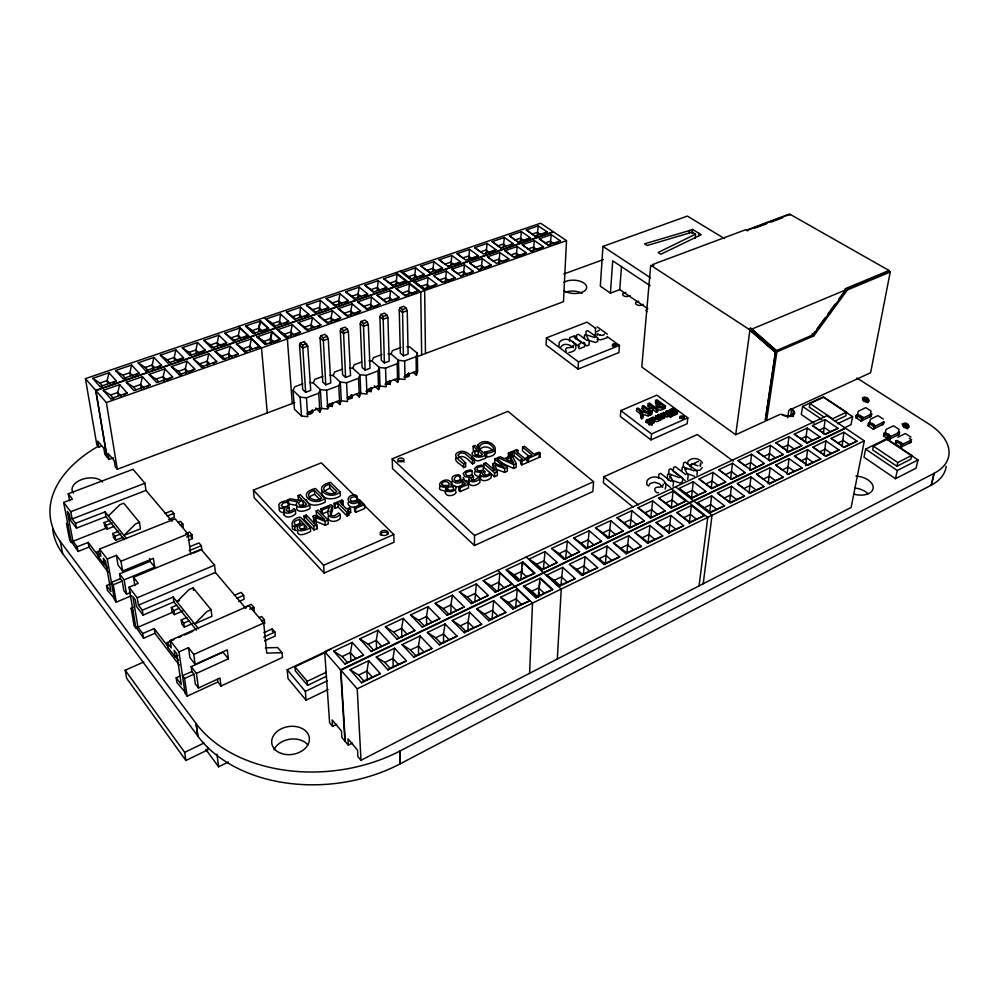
<?xml version="1.0" encoding="UTF-8"?>
<svg xmlns="http://www.w3.org/2000/svg" width="999" height="999" viewBox="0 0 999 999"><rect width="100%" height="100%" fill="white"/><g stroke="black" fill="none" stroke-linecap="round" stroke-linejoin="round"><path stroke-width="1.5" d="M460.427 476.098L458.941 474.75C445.629 475.024 453.996 487.624 462.45 481.368L465.272 483.903L458.853 486.675L458.841 490.497L460.089 491.633L468.469 487.999L468.506 484.178L463.037 479.27C460.589 481.106 456.093 482.879 454.12 479.458C456.68 470.966 466.758 480.544 455.532 480.844M460.089 491.633L460.102 487.799L458.853 486.675M460.264 479.97L460.289 476.148M462.45 481.368L462.437 485.189C459.215 488.049 450.512 487.025 451.923 481.568M463.349 274.713L464.46 264.822L473.351 271.403L469.73 273.289M472.49 463.848L472.527 460.064L464.697 453.359L460.664 452.872L457.754 455.119L465.671 462.962L465.659 466.758L463.661 467.607L463.673 463.811C460.864 461.775 450.786 454.92 458.529 452.172C464.897 448.913 470.442 455.332 474.513 459.228L474.475 463.012L472.49 463.848C468.981 460.764 463.573 453.421 458.241 457.867M468.469 260.652L469.58 249.388L478.359 255.769L473.588 258.266M471.603 481.118L473.401 480.194L473.439 476.386L470.991 478.046L471.453 479.595L474.513 480.144L478.446 477.31L479.957 478.658L479.907 482.467C477.285 485.252 471.565 487.325 468.893 483.603L468.831 478.883L469.967 477.285L464.835 476.71L463.111 473.476L465.859 471.016L470.629 469.83L472.127 471.153L471.953 475.024L467.17 475.861M468.019 631.293L468.081 622.09L469.567 612.187L452.247 620.516L464.298 632.692L481.693 624.213L469.567 612.187M473.164 450.087L473.201 446.316L475.162 445.504L485.589 454.533L485.539 458.316L478.359 460.901L473.951 460.177M474.438 545.529L474.537 535.514L392.232 458.803L507.954 411.363L593.556 481.693L592.882 491.508L474.438 545.529L392.52 468.593L392.232 458.803M474.825 601.186L476.348 583.916L459.44 591.883L471.291 603.546L488.261 595.441L476.348 583.916M477.659 447.852L477.697 445.342C485.601 434.016 507.005 451.735 486.738 453.159C481.243 450.549 499.612 452.185 491.296 445.392C487.3 441.021 477.247 443.319 479.445 450.474L479.345 446.765L477.697 445.342M480.294 456.293L478.209 454.483L478.246 450.699C469.955 452.235 478.234 459.028 482.43 454.333L478.246 450.699M481.168 269.992L482.292 258.629L491.233 265.122L485.189 268.256L481.231 265.359L475.624 267.32L469.68 263.012L482.292 258.629M793.081 416.571L793.581 411.451L791.67 409.328L790.509 416.546M480.294 474.9C482.979 478.571 488.648 476.548 491.271 473.776L491.196 477.584C488.586 480.357 482.917 482.38 480.244 478.708L480.194 474.001L481.306 472.415L476.198 471.84L474.45 468.631L477.16 466.196L481.905 465.022L483.404 466.346L483.204 470.192L478.459 471.029M485.976 254.595L487.087 243.406L495.916 249.7L491.146 252.185M507.38 467.395L496.678 458.166L494.842 458.953L504.045 466.908L493.931 463.124L492.732 463.636L495.117 470.754L485.939 462.737L483.953 463.586L483.903 467.382L494.542 476.71L497.302 475.512L497.377 471.715L495.005 464.985L504.695 468.556L507.38 467.395L507.28 471.191L504.595 472.352L496.303 469.28M483.404 466.346C481.381 466.67 476.598 466.471 476.898 469.58L479.445 471.416L483.566 470.479L484.752 471.528L484.702 475.324L482.917 476.248M485.014 454.22L485.052 451.698M485.202 451.635L484.99 455.482L486.675 456.93C490.172 456.843 496.803 455.182 495.079 450.462M486.675 456.93L486.738 453.159M492.732 463.636L493.618 470.267M494.542 476.71L494.617 472.902L483.953 463.586M494.842 458.953L494.755 462.737L497.052 464.722M498.751 263.811L499.875 252.522L508.878 258.928L504.045 261.426M492.02 619.592L493.631 600.624L476.623 608.791L488.773 620.754L505.856 612.424L493.631 600.624M497.989 461.351L498.064 457.567L500.137 456.693L504.458 458.678L510.064 456.268L508.416 453.159L510.377 452.322L516.183 463.598L516.058 467.382L513.648 468.431L500.599 462.525M503.284 247.09L504.358 237.487L513.249 243.706L510.864 244.942M498.251 591.508L499.837 572.852L483.229 580.681L495.179 592.132L511.85 584.165L499.837 572.852M504.595 472.352L504.695 468.556M300.287 343.044L302.635 345.167L305.644 392.32L310.739 390.422L307.767 346.154L304.358 341.596L300.287 343.044L299.55 345.279L302.697 389.548L305.644 392.32M508.316 456.93L508.416 453.159M516.096 257.705L517.232 246.491L526.273 252.822L521.441 255.319M510.639 461.326L510.751 457.542L506.218 459.478L513.561 462.837L510.751 457.542M511.088 455.744L511.188 451.973L516.845 449.562L517.944 450.487L517.857 452.997M511.188 451.973L512.287 452.897L512.175 456.68L514.035 455.881L520.442 461.326M513.648 468.431L513.761 464.635L516.183 463.598M514.035 455.881L514.148 452.11L512.287 452.897M520.304 242.707L521.416 231.656L530.344 237.787L525.586 240.272M320.829 335.751L323.201 337.849L325.761 384.815L330.781 382.942L328.246 338.836L327.21 336.413L324.837 334.328L320.829 335.751L320.08 337.987L322.777 382.068L325.761 384.815M515.596 608.091L517.257 589.26L500.561 597.29L512.812 609.04L529.57 600.861L517.257 589.26M514.148 452.11L522.714 459.365L520.841 460.164L520.716 463.948L521.828 464.885L527.484 462.437L527.622 458.653L526.523 457.717L524.662 458.529L516.083 451.273L517.944 450.487M521.828 464.885L521.953 461.101L520.841 460.164M522.614 447.102L532.13 455.082L527.247 457.18L527.11 460.964L528.384 462.05L540.047 456.993L540.209 453.221L538.911 452.16L534.053 454.245L524.537 446.291L522.614 447.102L522.489 450.874L529.607 456.855M341.071 328.559L343.469 330.632L345.579 377.41L350.537 375.562L348.426 331.631L347.415 329.22L345.03 327.16L341.071 328.559L340.309 330.794L342.582 374.7L345.579 377.41M520.779 579.445L522.365 562.237L534.465 573.364L526.411 576.623L521.041 571.653M521.478 574.512L521.965 568.706M533.216 251.698L534.353 240.547L543.444 246.79L538.611 249.275M528.384 462.05L528.533 458.266L527.247 457.18M537.125 236.875L538.236 225.899L547.215 231.955L542.457 234.428M361.026 321.478L363.436 323.514L365.122 370.117L370.005 368.294L368.306 324.538L367.332 322.128L364.922 320.092L361.026 321.478L360.239 323.701L362.1 367.445L365.122 370.117M529.595 673.314L532.504 603.096L515.122 586.725M550.112 245.754L551.236 234.678L560.377 240.846L555.556 243.319M595.766 328.396L587.025 322.128L546.403 337.874L546.103 345.005L578.046 369.093L618.918 352.56L619.467 345.417L606.992 336.463M380.681 314.498L383.117 316.508L384.39 362.912L389.21 361.114L387.912 317.532L386.963 315.147L384.528 313.137L380.681 314.498L379.882 316.708L381.343 360.289L384.39 362.912M538.211 597.077L539.91 578.371L552.322 589.772L544.105 593.031L538.611 587.936M538.748 596.803L538.948 592.245M543.419 568.631L545.042 551.56L529.02 559.103L541.146 570.179L557.23 562.499L545.042 551.56M288.611 511.675L289.348 511.376L289.036 507.517L287.025 508.503L286.164 510.501L288.374 511.625L291.833 510.501L294.043 508.491L295.392 509.915L295.692 513.761C292.882 516.358 286.75 519.118 284.153 514.972L284.203 514.01M284.153 514.972L283.878 510.164C287.849 506.58 279.683 510.377 278.958 506.618C277.597 502.222 284.128 501.048 287.188 500.624L288.511 502.022L288.823 505.856L282.38 507.492M400.062 307.617L402.522 309.603L403.384 355.819L408.129 354.046L407.23 310.639L406.306 308.254L403.846 306.281L400.062 307.617L399.25 309.815L400.312 353.221L403.384 355.819M559.028 346.141L559.203 342.545C567.307 332.143 586.051 349.675 568.918 352.547M113.474 457.779L109.078 459.415L107.08 457.03L95.904 390.621L553.596 231.955L566.508 240.634L563.473 301.673L416.758 356.78M566.096 351.423C563.736 344.867 572.365 349.937 573.451 345.317L573.326 347.714M569.505 341.258L569.705 337.662L574.687 335.726L575.711 336.476L575.574 338.861M561.026 584.665L562.712 567.42L546.603 575.162L559.028 586.5L575.199 578.621L562.712 567.42M557.317 659.003L561.251 589.035L543.706 573.026M565.571 559.552L567.32 541.058L551.573 548.476L563.786 559.365L579.582 551.81L567.32 541.058M578.046 369.093L578.471 361.888L546.403 337.874M584.353 338.536L584.577 334.952L585.601 334.553L594.83 337.575M585.889 334.827L586.113 331.256L587.687 330.644L597.827 337.974L597.589 341.558L595.279 342.47L587.924 340.085M594.979 336.626L595.466 332.442L599.35 330.257M595.354 331.119L595.579 327.547M597.127 335.414C595.804 330.794 601.735 338.311 604.57 334.003M724.437 238.549L687.349 216.084L602.959 246.416L600.324 286.214L610.426 293.144L619.755 289.61L647.739 308.666M583.279 575.324L585.102 556.655L569.268 564.26L581.78 575.412L597.664 567.669L585.102 556.655M348.738 515.297L348.539 513.823L350.711 512.487L350.512 508.641L349.6 507.729L346.653 508.978L340.047 502.335L342.994 501.098L343.206 504.945L342.207 503.933L341.995 500.099L334.066 503.409L334.29 507.255L335.289 508.266L338.174 507.055L347.04 516.021L348.738 515.297L348.326 509.965L350.512 508.641M587.524 547.577L589.21 530.744L573.738 538.036L586.026 548.738L601.548 541.321L589.21 530.744M348.326 514.51L348.326 509.965M610.426 293.144L612.712 260.826L650.137 285.714M733.204 461.076L697.29 434.54L603.808 476.81L603.371 482.829L633.104 507.13M619.755 289.61L621.478 266.571M843.868 432.267L831.143 438.374L844.342 447.402L857.08 441.183L843.868 432.267L842.095 446.541M605.232 564.622L607.092 546.078L591.545 553.546L604.133 564.51L619.73 556.905L607.092 546.078M609.003 537.312L610.726 520.616L595.516 527.772L607.879 538.299L623.126 531.006L610.726 520.616M620.816 410.601L620.354 416.483L650.961 439.885L687.162 423.738L687.824 417.844L656.855 395.154L620.816 410.601L651.523 433.941L650.961 439.885M825.873 440.909L812.961 447.115L826.123 456.281L839.06 449.975L825.873 440.909L824.113 455.282M825.112 419.605L812.437 425.574L825.349 434.403L838.049 428.334L825.112 419.605L823.388 433.741M807.18 428.059L794.292 434.128L807.167 443.094L820.079 436.925L807.18 428.059L805.456 442.295M807.604 449.687L794.467 456.006L807.604 465.309L820.753 458.903L807.604 449.687L805.581 465.709M649.825 412.862L641.645 410.714L638.061 408.029L636.725 408.591L636.525 410.951L640.222 413.736L641.533 418.743L642.944 418.119L643.156 415.759L642.057 411.825L648.351 413.499L649.825 412.862L649.6 415.222L648.126 415.859L641.845 414.198L642.057 411.825M788.948 436.638L775.861 442.807L788.698 451.91L801.822 445.641L788.948 436.638L786.987 452.522M802.147 467.969L788.174 474.1L802.147 467.969L789.023 458.616L787.062 474.55M626.935 552.559L628.708 535.689L613.436 543.031L626.086 553.808L641.42 546.341L628.708 535.689M630.132 527.235L631.868 510.651L616.92 517.694L629.345 528.034L644.343 520.879L631.868 510.651M640.222 413.736L640.434 411.376L636.725 408.591M642.145 408.529L642.357 406.168L643.668 405.606L647.777 408.666L652.335 406.693L648.226 403.646L649.537 403.084L657.966 409.315L657.729 411.688L656.418 412.262L653.109 409.79L653.334 407.43L648.776 409.415L652.085 411.875L651.86 414.248L650.536 414.822L642.145 408.529L643.456 407.967M641.533 418.743L640.434 411.376M783.266 454.508L769.442 460.576L783.266 454.508L770.429 445.367L768.731 459.815M770.154 467.694L756.58 474.213L769.63 483.828L783.228 477.197L770.154 467.694L768.206 483.741M646.515 422.752L645.991 422.365C645.391 416.608 652.035 421.079 652.484 422.427L651.585 425.099L650.611 424.363L650.836 421.99L649.113 422.177L650.361 421.628C645.816 417.045 645.379 423.501 650.137 424.001L648.888 424.55L649.113 422.177M651.086 408.291L648.014 406.006L648.226 403.646M647.402 422.29L647.627 419.917M647.589 422.29L647.814 419.917M648.126 415.859L648.351 413.499M647.764 422.327L647.989 419.955M650.611 424.363L649.362 424.912L649.587 422.527M650.536 414.822L650.761 412.45L642.357 406.168M650.137 424.001L650.474 420.042L653.246 418.831L653.021 421.203M651.585 425.099L651.81 422.727L650.836 421.99M750.961 476.923L763.998 486.575L750.174 493.306L737.162 483.553L750.961 476.923L749.038 493.069M653.458 421.528L653.683 419.155L651.56 420.092L653.496 420.367L653.683 419.155M657.554 404.32L655.469 402.784L655.694 400.424L657.005 399.862L665.446 406.069L665.209 408.429L660.376 410.189L657.167 409.702M654.033 419.817L653.808 422.19L652.747 422.889M655.194 418.306L656.093 415.646L659.502 418.181L659.265 420.554L656.88 421.628L654.932 421.041M656.418 412.262L656.643 409.89L653.334 407.43M751.61 454.233L738.086 460.601L750.848 469.992L764.397 463.524L751.61 454.233L749.7 470.329M658.054 414.785L657.817 417.157L658.716 414.498L658.054 414.785L660.476 416.583L659.839 419.58M661.813 407.455L659.552 405.794L659.79 403.446C654.108 404.695 660.626 409.041 663.161 405.931L659.79 403.446M658.603 420.854C660.476 415.896 654.495 421.965 652.959 417.008L657.105 418.681A1.511 0.874 5.4 0 0 657.742 418.281L655.419 415.934M658.716 414.498L662.137 417.033L661.9 419.405L661.226 419.692L660.951 416.945L659.765 420.317L659.402 417.495L660.476 416.583M659.765 420.317L659.402 417.495M648.151 542.22L649.949 525.474L634.939 532.692L647.664 543.294L662.724 535.951L649.949 525.474M650.886 517.32L652.659 500.849L637.961 507.779L650.449 517.957L665.197 510.914L652.659 500.849M732.479 463.249L718.743 469.717L731.455 479.258L745.229 472.677L732.479 463.249L730.619 479.245M731.443 486.301L744.442 496.103L730.381 502.959L717.419 493.044L731.443 486.301L729.545 502.572M658.528 478.046L658.903 474.275L660.751 473.414L671.103 481.506M665.696 413.711L666.595 411.051L671.365 414.573L670.454 417.232L668.731 415.959L668.968 413.586L670.691 414.86L670.454 417.232M666.358 413.411L666.595 411.051M668.269 413.149L668.868 410.826L671.253 412.475L671.003 414.835M668.868 410.826L668.019 416.046A1.498 0.874 5.7 0 1 667.382 416.433L666.321 416.233M670.029 412.437L669.73 409.677L673.014 408.254L677.572 411.6L677.322 413.961L674.05 415.409L673.751 412.649L676.335 411.513L675.087 410.589L672.677 411.65L672.14 411.251L674.55 410.189L672.851 408.953L670.267 410.077M713.036 472.402L725.736 481.993L711.725 488.686L699.063 478.983L713.036 472.402L711.201 488.523M711.613 495.841L724.55 505.806L710.252 512.774L697.339 502.697L711.613 495.841L709.727 512.225M689.285 233.316L689.572 230.519L692.569 229.42L701.223 234.715L660.863 254.258L658.141 252.51L695.541 234.178L695.104 238.386M668.693 410.789C664.972 410.052 673.85 410.864 673.376 413.261L672.464 415.921L671.478 415.184L671.728 412.824L670.029 413.012L671.253 412.475M671.89 413.611L672.14 411.251M672.602 411.313L672.851 408.953M672.464 415.921L672.714 413.549L671.728 412.824M692.12 233.616L692.569 229.42M328.159 516.283C327.472 523.201 337.3 522.252 340.359 518.244L340.135 514.385L338.736 512.962L334.315 515.909L332.018 515.709L330.469 514.185L330.357 511.9L332.417 506.056L331.056 504.67L320.929 508.891L321.178 512.749L322.29 513.898L329.008 511.076M674.05 415.409L673.751 412.649M674.837 412.949L675.087 410.589M669.867 478.196L670.129 475.674L673.501 482.467L673.089 486.251M691.358 505.569L704.245 515.709L689.697 522.802L676.847 512.549L691.358 505.569L689.322 523.601M698.613 236.114L698.913 233.304M693.281 481.718L705.918 491.458L691.683 498.264L679.07 488.411L693.281 481.718L691.458 497.952M671.303 507.567L673.101 491.221L658.653 498.026L671.203 508.041L685.689 501.123L673.101 491.221M668.831 533.591L670.829 515.434L656.068 522.539L668.855 532.954L683.666 525.736L670.829 515.434M463.086 477.285L464.822 480.519L468.593 481.243M472.015 456.955L472.102 458.254M681.855 471.316L682.267 467.544L683.378 467.045L694.005 470.816M687.624 464.06L687.911 461.563C691.533 456.855 699.799 457.867 702.509 463.012M687.737 479.383L688.174 475.611L684.74 468.893M691.083 468.306L691.52 464.547L698.576 461.276M696.927 475.074L697.377 471.303L685.289 462.1L683.603 462.874L683.179 466.633L686.638 469.28M700.199 465.546L700.499 463.037M700.411 466.408L700.711 463.911M699.063 585.889L707.804 517.382L689.61 503.084M703.184 583.753L712.05 515.297L693.843 501.061M668.855 532.954L668.955 532.192L683.666 525.736M539.348 586.313L539.897 582.205M735.701 434.765L749.949 329.907L650.711 265.247L641.783 367.008L735.701 434.765L765.296 421.166L775.536 352.435L749.949 329.907M522.34 566.021L522.914 561.987L506.056 569.929L518.094 581.193L535.014 573.101L522.914 561.987M671.203 508.041L685.689 501.123M838.848 299.051L846.128 289.111L888.885 271.266L889.035 270.479L790.009 214.261L789.897 215.022L788.686 214.335L746.54 230.12L747.739 230.831M889.035 270.479L845.092 288.811L846.44 289.61L813.461 334.615L775.586 350.986L765.346 419.68L766.608 420.554L779.757 414.51M766.608 420.554L776.897 351.848L813.76 335.926L847.477 289.897L890.234 272.028L870.604 372.752L788.823 410.352L787.637 417.794M663.299 484.228C662.699 489.81 652.859 484.215 655.119 491.233L657.042 492.769L658.391 492.644M452.422 595.192L464.248 606.917L446.953 615.172L435.202 603.309L452.422 595.192L450.924 604.932L450.936 614.11M445.054 623.975L457.067 636.213L439.348 644.855L427.397 632.454L445.054 623.975L443.506 633.99L443.556 643.231M348.002 502.584C347.702 507.992 355.482 508.154 358.741 505.606L358.566 501.76C349.263 508.279 342.145 495.017 355.569 494.93L356.968 496.316L357.155 500.149L350.974 501.785M420.079 635.976L431.98 648.451L413.911 657.255L402.085 644.63L420.079 635.976L418.469 646.116L418.631 655.381M428.059 606.668L439.772 618.606L422.165 627.022L410.527 614.934L428.059 606.668L426.498 616.52L426.61 624.2M702.197 467.569L700.112 470.154L695.092 470.554M792.881 415.784L793.581 411.451M394.617 648.214L406.418 660.913L387.987 669.892L376.286 657.03L394.617 648.214L392.944 658.478L393.194 666.208M403.246 618.369L414.847 630.506L396.903 639.085L385.377 626.785L403.246 618.369L401.623 628.334L401.873 637.562M450.387 280.282L455.219 277.772L446.391 271.104L445.279 282.617M455.781 264.423L460.551 261.925L451.823 255.469L450.724 266.808M844.217 427.909L851.048 424.637L852.572 416.583L823.089 397.04L802.609 406.468L801.285 414.498L814.01 423.176M377.959 630.269L389.448 642.644L371.153 651.385L359.752 638.848L377.959 630.269L376.261 640.359L376.586 648.076M438.923 270.055L442.507 268.169L433.841 261.626L432.717 271.478M368.681 660.689L380.344 673.626L361.563 682.779L349.987 669.667L368.681 660.689L366.92 671.066L367.357 680.381M834.702 421.116L845.803 415.859L846.49 412.175L823.788 397.14L809.939 403.521L809.315 407.18L824.4 417.345M428.072 277.472L414.935 282.03L421.066 286.401L426.898 284.365L430.781 287.375L436.838 284.228L428.072 277.472L426.948 288.923M419.43 277.01L424.213 274.488L415.596 267.869L414.473 277.784M352.197 642.419L363.561 655.019L344.905 663.923L333.641 651.161L352.197 642.419L350.424 652.622L350.861 660.364M413.286 293.319L418.131 290.796L409.415 283.953L408.304 295.479M394.38 299.975L399.225 297.44L390.572 290.497L389.423 300.562M400.799 283.454L405.582 280.931L397.04 274.213L395.941 285.639M371.466 297.128L357.767 301.898L364.098 306.331L370.192 304.208L373.988 307.342L380.045 304.171L371.466 297.128L370.354 308.816M383.191 289.335L386.775 287.437L378.284 280.632L377.147 290.609M364.111 295.941L367.694 294.031L359.278 287.138L357.992 294.131L358.191 298.713M352.085 303.871L338.186 308.691L344.593 313.162L350.761 311.001L354.533 314.185L360.602 311.001L352.085 303.871L350.761 311.001L350.986 315.622M345.954 301.998L348.339 300.724L339.997 293.731L338.673 300.786L338.911 305.382M332.43 310.701L318.331 315.597L326.71 322.889L340.859 317.919L332.43 310.701L331.069 317.894L331.331 322.54M862.474 420.342L861.175 421.166L855.881 417.644L856.38 415.035L857.641 414.435L862.899 418.156L857.592 414.647L856.53 415.159L856.106 417.345L857.179 416.833M312.487 317.62L320.841 324.95L306.481 329.995L298.177 322.59L312.487 317.62L311.089 324.875L311.388 329.545M325.137 309.428L328.721 307.517L320.442 300.424L319.268 310.614M857.592 414.647L858.253 411.226L865.783 407.654L871.103 411.126L870.429 414.56M861.175 421.166L861.687 418.544L862.949 417.932M300.612 307.217L308.803 314.398L294.53 319.343L286.388 312.088L300.612 307.217L299.425 317.482M867.382 401.423L867.944 398.564L867.169 397.764L864.372 397.053L862.399 397.977L863.223 399.612L866.021 400.324L867.294 400.037L867.944 398.564M867.432 402.26L867.994 399.4M867.582 402.772L868.156 399.912L867.369 399.101L864.572 398.401L862.599 399.325L863.423 400.961L866.22 401.673L867.494 401.386L868.156 399.912M292.257 324.65L300.537 332.08L285.951 337.2L277.734 329.695L292.257 324.65L290.809 331.98L291.146 336.526M348.339 745.192L345.279 741.533L340.934 670.217L845.654 428.296L864.322 440.846L851.111 507.455L360.989 760.289L357.867 756.555L357.517 750.124L347.952 738.748L348.339 745.192L352.497 743.069M874.662 428.396L873.351 429.22L867.981 425.661L868.506 423.039L869.767 422.427L875.099 426.198L869.717 422.652L868.643 423.164M869.992 416.733L871.203 416.358L871.715 413.736L870.466 414.335M280.494 314.098L288.611 321.378L274.113 326.398L266.059 319.043L280.494 314.098L279.295 324.438M869.717 422.652L870.404 419.218L877.946 415.596L883.341 419.118M865.621 449.1L863.998 457.255L895.479 478.708L916.133 468.119L917.981 459.94L886.275 438.923L865.621 449.1L897.264 470.504L917.981 459.94M270.617 343.743L270.23 339.173L271.716 331.793L279.92 339.323M272.215 331.618L280.407 339.148L265.122 344.518L256.993 336.9L272.215 331.618L270.717 338.998L271.104 343.569M665.097 489.085C669.517 478.833 652.447 472.564 647.052 480.756L646.703 484.54L648.576 486.038L650.062 483.616L654.47 482.205L659.303 483.703L662.737 487.225M873.351 429.22L873.888 426.598L875.149 425.986M873.376 446.128L872.614 449.862L896.94 466.258L910.913 459.165L911.75 455.432L887.324 439.248L873.376 446.128L897.764 462.512L911.75 455.432M246.79 352.048L244.48 351.76L236.438 344.043L251.386 338.848L249.85 346.303L250.274 350.886M258.853 331.406L258.591 328.384L260.077 321.079L268.119 328.471M262.637 331.506L259.078 328.209L260.564 320.916L245.429 326.099L253.409 333.554L268.606 328.296L260.564 320.916M882.179 424.737L883.391 424.35L883.928 421.728L882.629 422.552M890.296 438.736L888.985 439.572L883.516 435.951L884.065 433.316L885.326 432.704L890.758 436.538L885.276 432.917L884.202 433.441L883.753 435.639L884.827 435.114M885.276 432.917L885.988 429.47L893.543 425.774L899.038 429.37L898.301 432.817M225 333.092L235.24 340.996L232.892 340.647L225 333.092L239.86 327.997L238.324 335.364L238.624 338.399M230.245 346.191L238.274 353.946L223.027 359.303L215.072 351.473L230.245 346.191L228.671 353.721L229.146 358.316M888.985 439.572L889.535 436.938L890.796 436.313M193.394 359.003L203.821 367.157L201.249 366.945L193.394 359.003L208.791 353.646L207.168 361.238L207.692 365.859M218.856 335.189L226.711 342.782L211.576 348.027L203.771 340.347L218.856 335.189L217.27 342.62L217.607 345.666M895.316 443.768L895.878 441.121L897.139 440.497L902.646 444.38L897.09 440.721L896.016 441.246L895.554 443.456L896.578 443.144L895.316 443.768L900.848 447.44L902.159 446.59M897.826 435.015L899.038 434.615L899.6 431.98L898.351 432.592M197.527 342.495L205.307 350.187L189.935 355.507L182.23 347.727L197.527 342.495L195.904 349.975L196.453 354.583M900.848 447.44L901.423 444.792L902.696 444.155M905.281 427.26L905.906 424.363L902.409 425.162L904.669 427.46L907.479 427.335L908.091 425.774L905.906 424.363M896.94 466.258L897.764 462.512M895.479 478.708L897.264 470.504M906.63 427.834L907.267 424.937M906.93 428.733L907.879 424.388L905.693 422.977L902.184 423.776L903.084 425.499L905.968 426.236L907.254 425.936L907.879 424.388M907.317 428.159L907.954 425.262M907.467 428.671L908.091 425.774M181.843 374.887L179.133 374.712L171.378 366.645L187.013 361.213L185.339 368.868L185.914 373.514M175.886 349.9L183.566 357.704L167.957 363.099L160.352 355.207L175.886 349.9L174.213 357.455L174.613 360.527M909.714 442.807L910.913 442.407L911.5 439.76L909.277 438.311M910.201 440.609L911.5 439.76M164.897 368.893L172.627 376.998L156.681 382.592L149.026 374.413L164.897 368.893L163.174 376.623L163.786 381.156M138.149 362.812L145.192 367.457L148.539 371.004L145.654 370.816L138.149 362.812L153.921 357.417L152.198 365.047L152.847 369.68M142.445 376.698L150.075 384.915L133.878 390.597L126.324 382.305L142.445 376.698L140.672 384.503L141.346 389.048M113.861 398.776L110.714 398.726L103.284 390.309L119.655 384.615L117.82 392.495L118.307 395.542M126.024 378.796L123.002 378.646L115.609 370.517L131.618 365.047L129.845 372.739L130.307 375.761M102.123 386.675L100.012 386.601L92.72 378.359L108.978 372.789L107.155 380.569L107.642 383.591M97.727 446.603A127.023 77.06 -8.1 0 0 60.202 541.346L196.041 723.426L197.864 736.126L195.991 723.413A142.233 100.911 -6.2 0 0 399.8 751.098L934.09 473.326L931.355 485.127L934.09 473.326A60.19 33.929 11.1 0 0 928.795 423.976L856.855 377.972M279.183 508.304C278.197 511.138 281.805 513.049 284.228 512.487M330.594 515.759L332.655 509.902L332.417 506.056M647.664 543.294L647.889 542.457L662.724 535.951M650.449 517.957L665.197 510.914M660.951 416.945L660.526 417.707A1.723 0.999 5.5 0 1 660.002 417.944M297.515 531.193C297.265 538.061 307.767 533.041 310.627 531.418L310.352 527.547L300.674 517.357C293.182 516.471 287.088 528.071 297.777 526.461C294.767 533.728 307.879 530.094 310.352 527.547M668.968 413.586L666.995 414.622L663.486 412.412L667.632 414.073A1.511 0.874 5.6 0 0 668.269 413.673L665.933 411.338M668.731 415.959L667.394 416.995L665.459 416.421M560.739 347.265C562.774 342.882 569.318 343.943 572.215 346.915M413.074 372.34L416.383 375.162L417.632 371.715L417.332 353.246L409.902 347.053L406.868 346.74M447.465 487.087C446.053 490.634 452.297 491.67 453.746 488.898L453.309 487.537A2.672 1.673 -0.2 0 0 451.261 486.775L447.465 487.087L447.477 489.647M416.383 375.162L416.059 356.668L417.332 353.246M408.728 373.226L406.98 375.187L405.082 375.562M394.343 379.483L397.627 382.33L398.951 378.846L398.476 360.302L391.108 354.021L388.049 353.708M389.51 383.591L389.435 380.619L389.598 382.817L386.326 384.066M397.627 382.33L397.152 363.773L398.476 360.302L404.632 360.964L416.059 356.668M374.275 385.751L378.621 389.61L380.007 386.064L379.37 367.457L372.053 361.101L368.981 360.776M391.108 354.021L392.445 350.624L400.986 347.465M370.716 391.583L371.066 387.562L371.216 391.795M378.621 389.61L377.959 370.966L379.37 367.457L385.552 368.119L397.152 363.773M626.086 553.808L626.46 552.897L641.42 546.341M356.094 394.056L359.328 396.978L360.789 393.394L359.977 374.725L352.722 368.269L349.638 367.944M372.053 361.101L373.464 357.654L382.118 354.445M359.328 396.978L358.504 378.284L359.977 374.725L366.196 375.387L377.959 370.966M469.168 481.818L468.893 483.603M336.563 401.486L339.772 404.47L341.308 400.824L340.309 382.08L333.117 375.549L330.007 375.212M352.722 368.269L354.208 364.772L361.526 362.075M339.772 404.47L338.761 385.689L340.309 382.08L346.566 382.767L358.504 378.284M292.133 526.073L292.545 529.108L296.428 530.544M315.684 408.042L319.917 412.05L321.541 408.366L320.354 389.56L313.224 382.917L309.478 382.517M333.117 375.549L334.677 372.003L342.595 369.068M296.803 506.668C295.055 513.936 307.105 511.013 310.04 508.366L309.765 504.52L300.274 494.705L298.089 495.591L298.376 499.438L300.262 501.386M319.917 412.05L318.731 393.219L320.354 389.56L326.648 390.234L338.761 385.689M312.337 409.915L310.339 412.025L308.341 412.425M312.35 411.301L310.364 413.411L308.354 413.811M313.224 382.917L314.86 379.333L322.889 376.361M629.345 528.034L644.343 520.879M318.731 393.219L306.443 397.827L307.754 416.708L301.486 416.009L294.468 409.24L293.057 390.409L294.767 386.763L302.909 383.753M308.679 498.401L310.639 496.141L314.673 494.293L319.93 499.662M322.14 490.759C319.443 500.674 335.065 500.199 340.384 495.754L340.172 491.933L330.532 482.317C310.09 487.237 329.533 501.648 340.172 491.933M455.831 457.767C454.183 462.35 461.913 464.385 463.661 467.607M604.133 564.51L604.645 563.536L619.73 556.905M440.072 486.488C436.838 491.845 447.702 489.46 445.229 492.869C446.541 496.853 452.335 496.028 454.995 493.893A5.357 3.372 -0.2 0 0 456.043 492.07L455.207 490.322M607.879 538.299L623.126 531.006M581.78 575.412L582.429 574.35L597.664 567.669M479.67 449.875C482.592 445.179 490.084 446.528 492.707 450.861M689.435 466.034L691.533 464.123L694.829 463.611M442.345 482.579L441.858 484.165L443.156 485.489L449.013 485.502C450.574 481.918 444.518 480.382 442.345 482.579L442.37 486.401M586.026 548.738L601.548 541.321M559.028 586.5L559.827 585.364L575.199 578.621M815.172 331.368L812.449 335.09L813.76 335.926M816.995 328.871L825.186 317.694M827.921 313.961L835.201 304.021M535.851 597.802L552.859 589.51L540.459 578.109L523.513 586.263L535.851 597.802L544.642 592.769M563.786 559.365L579.582 551.81M512.812 609.04L513.923 607.729L529.57 600.861M475.262 471.116C472.177 474.438 478.221 477.684 481.156 476.123M541.146 570.179L557.23 562.499M324.275 491.246L329.72 488.099L335.015 493.406M488.773 620.754L490.059 619.368L505.856 612.424M657.205 407.13L659.552 405.794M464.298 632.692L465.746 631.206L481.693 624.213M108.404 515.971L119.868 504.682L123.726 503.184L139.46 522.39L140.472 528.821L123.938 535.414L135.577 523.938L139.46 522.39M495.179 592.132L511.85 584.165M439.348 644.855L440.971 643.281L457.067 636.213M481.256 476.223L480.244 478.708M413.911 657.255L415.734 655.581L431.98 648.451M471.291 603.546L488.261 595.441M387.987 669.892L389.997 668.119L406.418 660.913M479.957 478.658C477.322 481.431 471.615 483.504 468.918 479.795M793.556 413.673L791.583 415.397L788.186 416.158L780.943 414.26M446.953 615.172L464.248 606.917M361.563 682.779L363.773 680.893L380.344 673.626M422.165 627.022L439.772 618.606M340.135 514.385C333.791 521.515 322.852 515.621 330.12 506.668L322.04 510.039L320.929 508.891M396.903 639.085L414.847 630.506M295.392 509.915C292.557 512.499 286.438 515.259 283.828 511.113M371.153 651.385L389.448 642.644M344.905 663.923L363.561 655.019M645.991 422.365L646.927 421.865M295.13 525.561L299.837 523.301L301.611 525.174M370.604 388.698L367.282 389.972M475.074 455.969L478.209 454.483M112.787 382.904L116.346 380.956L108.978 372.789M135.527 375.037L139.098 373.089L131.618 365.047M157.929 367.282L161.501 365.334L153.921 357.417M178.809 360.302L183.566 357.704M205.307 350.187L199.338 353.421L195.904 349.975L189.111 352.322L182.23 347.727M123.564 394.917L127.173 392.957L119.655 384.615M221.94 345.367L226.711 342.782M146.466 386.863L150.075 384.915M244.231 337.425L247.814 335.489L239.86 327.997M172.627 376.998L166.596 380.244L163.174 376.623L156.131 379.096L149.026 374.413M264.535 330.394L268.606 328.296M187.013 361.213L194.842 369.193L188.799 372.44L185.339 368.868L178.396 371.303L171.378 366.645M285.027 323.301L288.611 321.378M213.099 363.449L216.721 361.513L208.791 353.646M305.219 316.308L308.803 314.398M234.64 355.881L238.274 353.946M255.869 348.426L259.49 346.491L251.386 338.848M280.407 339.148L274.35 342.37L270.717 338.998L263.686 341.458L256.993 336.9M300.537 332.08L294.468 335.289L290.809 331.98L284.353 334.228L277.734 329.695M317.207 326.873L320.841 324.95M336.014 320.479L339.648 318.569M931.355 485.127L400.237 763.81A141.259 101.124 -6.4 0 1 197.814 736.113M299.663 506.006L303.184 504.42L304.97 506.281M332.592 726.373L332.155 719.954L341.471 731.031L341.87 737.462L344.917 741.096L340.547 669.792L845.216 427.997L826.96 415.721L324.687 651.685L329.608 722.814L332.592 726.373L336.75 724.3M897.839 437.262L905.394 433.516L910.963 437.15M883.516 435.951L884.777 435.339M205.782 749.425L218.631 766.807L228.371 762.012M360.989 760.289L357.217 688.811L864.322 440.846M676.847 512.549L689.672 522.102L704.245 515.709M697.339 502.697L710.102 512.15L724.55 505.806M717.419 493.044L730.119 502.397L744.442 496.103M763.998 486.575L749.787 492.807L750.174 493.306M783.228 477.197L769.143 483.379L769.63 483.828M806.905 464.985L820.753 458.903M839.06 449.975L825.324 456.006L812.961 447.115M843.456 447.165L857.08 441.183M143.744 662L125.212 670.229L126.648 678.284L185.901 760.489L207.929 749.799L207.555 747.09M300.449 529.982L304.458 528.196L304.171 524.325C294.505 526.473 301.636 532.13 307.018 527.322L304.171 524.325M868.206 425.362L869.28 424.837M867.981 425.661L869.242 425.062M330.969 649.163L287.2 669.742L287.999 678.496L306.081 700.187L328.047 689.56M349.987 669.667L358.629 675.087L366.92 671.066L372.09 676.847M376.286 657.03L384.802 662.412L392.944 658.478L398.164 664.148M402.085 644.63L410.477 649.987L418.469 646.116L423.738 651.685M427.397 632.454L435.664 637.787L443.506 633.99L448.826 639.447M452.247 620.516L460.389 625.811L468.081 622.09L473.451 627.459M476.623 608.791L484.665 614.06L492.207 610.401L497.627 615.671M500.561 597.29L508.479 602.522L515.896 598.938L521.353 604.12M531.331 591.47L539.16 587.674M546.603 575.162L554.308 580.332L561.463 576.873L566.995 581.88M570.541 565.122L576.885 569.405L583.903 566.008L589.472 570.928M591.545 553.546L599.05 558.666L605.956 555.332L611.55 560.164M613.436 543.031L620.841 548.126L627.622 544.842L633.254 549.587M634.939 532.692L642.245 537.762L648.913 534.527L654.57 539.198M656.068 522.539L663.286 527.572L669.842 524.4L675.524 528.995M683.965 517.557L690.409 514.435L696.116 518.956M704.37 507.667L710.714 504.607L716.445 509.053M724.362 497.989L730.594 494.98L736.35 499.363M801.073 460.851L806.905 458.029L812.736 462.137M819.48 451.935L825.224 449.163L831.068 453.209M837.599 443.169L843.243 440.434L849.1 444.418M794.105 471.216L788.298 467.033L782.367 469.905L775.686 465.034L789.023 458.616M306.081 700.187L305.369 691.395L327.435 680.781M185.901 760.489L184.653 752.347L204.033 743.006M325.874 652.222L294.917 666.783L295.267 670.791L307.542 685.351L326.523 676.261M855.881 417.644L857.13 417.045M307.542 685.351L307.23 681.33L326.248 672.252M526.948 576.361L519.155 580.094L508.641 571.653M680.232 489.235L691.645 497.727L705.918 491.458M699.063 478.983L711.575 488.211L725.736 481.993M745.229 472.677L731.455 479.258M763.086 464.06L750.848 469.992M788.111 451.66L801.822 445.641M806.493 442.882L820.079 436.925M824.562 434.253L838.049 428.334M333.641 651.161L342.195 656.53L350.424 652.622L355.457 658.254M359.752 638.848L368.181 644.205L376.261 640.359L381.356 645.891M385.377 626.785L393.681 632.105L401.623 628.334L406.755 633.753M410.527 614.934L418.718 620.217L426.498 616.52L431.693 621.853M435.202 603.309L443.281 608.566L450.924 604.932L456.156 610.164M459.44 591.883L467.407 597.115L474.912 593.556L480.182 598.688M483.229 580.681L491.083 585.876L498.464 582.38L503.783 587.424M513.798 575.099L521.59 571.403M529.02 559.103L536.663 564.248L543.781 560.876L549.175 565.759M551.573 548.476L559.115 553.596L566.108 550.274L571.54 555.069M573.738 538.036L581.181 543.119L588.049 539.86L593.518 544.58M595.516 527.772L602.859 532.829L609.615 529.632L615.109 534.265M616.92 517.694L624.175 522.714L630.806 519.567L636.338 524.138M637.961 507.779L645.117 512.774L651.648 509.677L657.192 514.173M658.653 498.026L665.709 503.009L672.127 499.962L677.709 504.383M686.038 493.356L692.357 490.359L697.951 494.705M705.956 483.903L712.162 480.956L717.794 485.239M782.417 447.614L788.236 444.867L793.93 448.876M800.773 438.911L806.493 436.201L812.212 440.159M818.843 430.332L824.475 427.659L830.206 431.568M837.499 423.751L852.572 416.583M846.49 412.175L832.604 418.743L809.939 403.521M775.361 457.754L769.68 453.671L763.773 456.468L757.13 451.635L770.429 445.367M217.495 679.332L217.844 681.992L221.004 686.026L282.48 657.454L282.043 652.709L277.672 647.552L265.447 647.839M282.043 652.709L266.733 653.121L263.711 623.014L248.988 605.706L170.155 640.471L178.983 651.91L185.115 693.443L187.175 696.178L217.844 681.992M198.451 687.999L196.416 673.413L228.371 658.828L223.027 652.185L191.171 666.62L191.858 671.503L193.943 674.213L195.317 683.903L198.451 687.999L219.992 678.046L221.004 686.026M264.598 640.846L275.299 635.963L274.925 632.03L272.252 628.895L263.911 632.679M187.175 696.178L184.578 678.483L193.943 674.213M263.773 637.087L274.925 632.03M184.877 691.845L176.935 682.604L176.211 677.821L180.107 676.048M191.858 671.503L182.505 675.761L184.578 678.483M474.537 535.514L593.556 481.693M178.983 651.91L188.474 647.677L189.885 657.604L195.155 664.397L227.285 649.837L228.371 658.828M261.538 620.829L264.31 619.58L261.688 616.508L258.928 617.744M195.155 664.397L193.769 654.457L263.711 623.014M174.313 639.46L167.195 642.594L167.944 647.527L175.112 656.88L177.959 655.619M249.762 609.19L253.896 607.355L251.311 604.345L244.43 607.38M651.523 433.941L687.824 417.844M324.126 573.064L394.031 542.22L393.793 534.515L321.353 462.849L253.421 490.084L254.171 497.702L324.126 573.064L323.614 565.284L253.421 490.084M178.596 637.562L181.443 636.313M184.291 635.052L192.844 631.281M238.823 601.573L244.081 599.275L243.656 595.354L241.121 592.395L234.278 595.367M323.614 565.284L393.793 534.515M658.828 418.481L659.502 418.181M661.463 417.32L662.137 417.033M186.838 617.532L181.244 619.967L181.818 623.975L184.315 627.135L192.695 623.451M651.81 422.727L652.484 422.427M672.714 413.549L673.376 413.261M674.3 413.037L677.572 411.6M670.691 414.86L671.365 414.573M670.267 415.721L671.478 415.184M673.501 415.01L676.086 413.873M143.519 638.274L154.945 633.279L154.196 628.546L142.732 633.528L143.519 638.274L135.689 626.66M236.8 598.351L243.656 595.354M211.076 609.765L207.018 611.538L194.655 623.913L211.9 616.333L211.076 609.765L193.107 587.837L189.086 589.56L176.91 601.698L179.533 600.586M184.315 627.135L183.741 623.114L189.348 620.666M670.579 411.563L672.764 410.614M641.745 416.371L643.156 415.759M650.761 412.45L652.085 411.875M656.643 409.89L657.966 409.315M665.446 406.069C662.287 410.601 650.549 405.744 658.828 402.734L655.694 400.424M176.935 605.107L171.378 607.492L171.965 611.5L174.413 614.597L182.755 610.988M649.687 411.276L653.109 409.79M489.747 472.44C488.511 477.435 477.784 474.65 484.752 471.528M171.378 607.492L173.826 610.589L179.395 608.191M648.014 406.006L649.325 405.432M655.469 402.784L656.78 402.222M460.102 487.799L468.506 484.178M494.617 472.902L497.377 471.715M521.953 461.101L527.622 458.653M528.533 458.266L540.209 453.221M142.732 633.528L137.987 627.247L173.576 611.875M137.987 627.247L132.879 596.665L135.265 599.775L136.351 606.306L143.107 615.109L173.901 601.922L196.391 630.144M245.854 608.441L215.434 572.489L214.535 565.172L201.036 549.288L133.491 577.272L138.249 583.379L129.046 587.212L137.213 597.789L138.424 605.169L142.308 610.214L173.189 597.04L198.539 628.758M472.127 471.153C470.079 471.491 465.284 471.303 465.559 474.425L468.094 476.286L472.252 475.337L473.439 476.386M328.022 520.067L318.256 510.014L316.208 510.864L324.6 519.542L314.598 515.422L313.261 515.984L314.623 523.751L306.268 515.022L304.058 515.946L304.345 519.805L314.023 529.982L317.108 528.671L315.422 517.445L325.012 521.341L328.022 520.067L328.271 523.938L325.262 525.212L315.696 521.316L315.422 517.445M358.566 501.76L361.213 504.383L354.433 507.255L354.62 511.101L355.781 512.262L364.647 508.503L364.473 504.657L359.353 499.587C356.855 501.336 352.135 503.446 350.249 499.787L350.399 498.376L351.91 497.277L356.968 496.316M129.046 587.212L135.951 628.234L134.078 625.749L131.131 608.279L133.716 607.18M138.424 605.169L215.434 572.489M304.058 515.946L313.748 526.111L316.845 524.8M354.433 507.255L355.594 508.416L364.473 504.657M334.066 503.409L335.065 504.42L337.949 503.209L346.828 512.175L348.539 511.451L348.127 510.651M463.673 463.811L465.671 462.962M472.527 460.064L474.513 459.228M485.589 454.533C480.619 460.639 463.786 454.62 477.072 449.675L473.201 446.316M190.759 554.557L187.999 533.953L175.125 518.806L99.575 549.038L107.28 559.003L114.498 599.775L116.296 602.16L131.693 595.691M137.213 597.789L214.535 565.172M119.555 573.913L124.138 579.845L154.745 567.17L150.075 561.363L119.555 573.913L120.38 578.696L122.203 581.068L123.826 590.584L126.573 594.155L130.694 592.432M750.599 328.209L776.335 350.637L751.935 329.071L750.599 328.209L748.613 329.033L775.536 352.435M751.935 329.071L846.44 289.61M299.538 519.43C288.624 521.878 297.003 528.621 303.097 523.189L299.538 519.43L299.837 523.301M309.765 504.52C307.03 508.441 292.12 508.991 297.49 501.798L287.512 499.925L287.724 502.485M325.05 498.189C314.21 508.041 294.88 493.406 315.484 488.474L325.05 498.189L325.299 502.022C319.668 505.357 308.903 507.754 306.206 499.65M193.319 553.084L201.81 549.562L201.311 545.691L198.963 542.944L189.598 546.803M120.38 578.696L111.413 582.392L113.237 584.777L116.296 602.16M189.261 550.674L201.311 545.691M114.223 598.201L107.343 590.284L106.506 585.589L110.702 583.853M113.237 584.777L122.203 581.068M107.28 559.003L116.359 555.332L118.032 565.072L122.627 570.991L153.396 558.354L154.745 567.17M302.897 500.574C293.818 501.86 301.698 509.565 306.481 504.295L302.897 500.574L303.184 504.42M188.274 540.347L192.495 538.611L191.983 534.765L189.673 532.055L185.689 533.678M287.512 499.925L290.359 498.763L299.338 500.511L301.848 499.488L298.089 495.591M314.41 490.459C300.774 494.018 314.598 504.17 321.79 497.964L314.41 490.459L314.673 494.293M329.495 484.278C315.959 487.837 329.87 497.827 336.913 491.708L329.495 484.278L329.72 488.099M289.036 507.517L287.974 506.418L283.541 507.417L281.231 505.469L283.291 502.959L288.511 502.022M116.359 555.332L120.966 561.238L187.999 533.953M186.651 536.938L191.983 534.765M180.17 525.074L182.817 524L183.341 527.847M106.506 585.589L110.964 591.495L105.557 561.163L103.297 558.229L104.458 564.685L98.202 556.518L97.328 551.685L100.175 550.536M177.897 522.415L180.544 521.341L182.817 524M578.471 361.888L619.467 345.417M118.569 531.218L112.812 533.503L113.486 537.437L115.672 540.209L122.865 537.337M168.756 519.492L174.338 517.257L173.801 513.436L171.566 510.814L164.985 513.424M112.812 533.503L114.997 536.276L120.767 533.978M71.104 541.071L78.059 551.436L89.011 547.077L108.379 572.39M167.208 516.058L173.801 513.436M580.394 343.681L578.758 344.33L578.546 347.939L579.582 348.701L584.565 346.715L584.777 343.119L583.741 342.37L582.105 343.007L574.075 337.113M124.276 539.635L105.969 516.645L76.461 528.159L70.542 520.442L69.318 514.048L67.22 511.326L72.989 541.258L77.16 546.778L88.149 542.432L99.226 556.88M607.167 337.749L600.998 339.81L597.015 339.223M109.878 520.317L104.146 522.564L106.294 525.287L112.038 523.026M72.989 541.258L107.168 527.797M104.146 522.564L104.833 526.485L106.98 529.208L114.136 526.373M599.125 335.102L600.262 334.653M172.115 521.291L145.991 490.409L144.905 483.266L133.029 469.293L68.257 493.756L72.44 499.113L63.624 502.46L70.779 511.725L72.165 518.943L75.549 523.364L105.132 511.875L126.486 538.598M72.165 518.943L145.991 490.409M70.779 511.725L144.905 483.266M307.467 412.724L319.668 408.079M327.535 405.082L339.548 400.499M347.302 397.552L359.153 393.032M366.795 390.122L378.484 385.676M386.014 382.804L397.527 378.409M404.957 375.587L416.321 371.253M651.885 266.009L653.833 265.284L652.659 264.51L745.479 229.782L746.678 230.494L790.009 214.261M755.007 228.097L766.633 223.739M771.003 222.103L782.629 217.745M109.078 459.415L108.067 453.384L114.298 460.776L115.297 466.833L117.32 469.255L294.842 402.572M563.811 274.001L603.346 259.59M85.427 378.658L95.654 390.347L553.296 231.756L540.609 223.227L85.427 378.658L96.816 444.755L98.776 447.09L101.673 446.029M663.823 418.106L662.362 418.106M328.246 338.836L323.114 340.671L320.08 337.987M348.426 331.631L343.369 333.441L340.309 330.794M368.306 324.538L363.324 326.311L360.239 323.701M387.912 317.532L382.992 319.293L379.882 316.708M407.23 310.639L402.385 312.362L399.25 309.815M302.635 345.167L306.705 343.718M323.201 337.849L327.21 336.413M343.469 330.632L347.415 329.22M363.436 323.514L367.332 322.128M383.117 316.508L386.963 315.147M402.522 309.603L406.306 308.254M414.935 282.03L424.937 289.435L429.32 287.887M444.855 282.43L449.175 280.919L445.254 277.934L439.498 279.957L434.652 276.473M516.146 257.38L520.242 255.931L516.233 253.109L510.776 255.02L504.957 250.761L517.232 246.491M95.904 390.621L106.369 402.56L566.508 240.634M103.284 390.309L110.552 395.042L117.82 392.495L121.154 396.216M126.324 382.305L133.516 387L140.672 384.503L144.056 388.161M200.324 363.636L207.168 361.238L209.802 363.873M215.072 351.473L221.928 356.069L228.671 353.721L232.218 357.18M236.438 344.043L243.207 348.626L249.85 346.303L252.547 348.863M298.177 322.59L304.732 327.11L311.089 324.875L314.785 328.159M318.331 315.597L324.8 320.08L331.069 317.894L334.802 321.116M390.572 290.497L377.06 295.192L383.329 299.6L389.335 297.502L392.207 299.825M409.415 283.953L396.091 288.574L402.297 292.969L408.216 290.896L412.075 293.956M534.353 240.547L522.24 244.755L527.996 248.988L533.379 247.115L537.412 249.9M551.236 234.678L539.298 238.823L544.992 243.044L550.299 241.184L554.358 243.943M110.714 398.726L127.173 392.957M179.133 374.712L194.842 369.193M201.249 366.945L216.721 361.513M244.48 351.76L259.49 346.491M360.602 311.001L346.641 315.896L338.186 308.691M380.045 304.171L366.296 308.991L357.767 301.898M399.225 297.44L385.664 302.197L377.06 295.192M396.091 288.574L404.757 295.492L418.131 290.796M423.663 288.848L436.838 284.228M455.219 277.772L442.22 282.33L433.429 275.599L446.391 271.104M460.527 275.911L473.351 271.403M491.233 265.122L478.583 269.568L479.582 270.23L469.68 263.012M508.878 258.928L496.403 263.311L487.437 256.843L499.875 252.522M526.273 252.822L513.973 257.143L504.957 250.761M543.444 246.79L531.306 251.061L522.24 244.755M560.377 240.846L548.401 245.055L539.298 238.823M443.406 485.776L447.465 485.814M100.012 386.601L116.346 380.956M123.002 378.646L139.098 373.089M145.654 370.816L161.501 365.334M232.892 340.647L247.814 335.489M320.442 300.424L306.418 305.232L314.635 312.387L328.721 307.517M339.997 293.731L326.173 298.464L334.465 305.532L348.339 300.724M359.278 287.138L345.642 291.808L354.008 298.763L367.694 294.031M386.775 287.437L373.276 292.108L364.847 285.227L378.284 280.632M397.04 274.213L383.778 278.758L392.282 285.539L405.582 280.931M424.213 274.488L411.089 279.033L402.522 272.34L415.596 267.869M433.841 261.626L420.941 266.034L429.57 272.64L442.507 268.169M460.551 261.925L447.789 266.346L448.926 267.008L439.098 259.815L451.823 255.469M478.359 255.769L465.759 260.127L457.018 253.684L469.58 249.388M495.916 249.7L483.491 253.996L474.7 247.64L487.087 243.406M513.249 243.706L500.986 247.939L492.145 241.671L504.358 237.487M530.344 237.787L518.244 241.97L509.353 235.776L521.416 231.656M547.215 231.955L535.277 236.089L526.336 229.97L538.236 225.899M468.206 260.339L472.39 258.891L468.494 256.044L462.924 257.967L457.018 253.684M461.625 276.536L451.685 269.268L464.46 264.822M92.72 378.359L99.937 383.054L107.155 380.569L110.414 384.203M115.609 370.517L122.74 375.199L129.845 372.739L133.154 376.336M145.192 367.457L152.198 365.047L154.72 367.694M160.352 355.207L167.32 359.827L174.213 357.455L177.61 360.939M203.771 340.347L210.577 344.93L217.27 342.62L219.88 345.154M231.731 337.637L238.324 335.364L240.971 337.874M247.652 327.61L252.085 330.619L259.078 328.209M266.059 319.043L272.627 323.539L279.046 321.328L281.743 323.776M286.388 312.088L292.882 316.558L299.2 314.385L301.923 316.783M306.418 305.232L312.849 309.678L319.081 307.53L321.828 309.902M326.173 298.464L332.53 302.897L338.673 300.786L342.37 303.908M345.642 291.808L351.935 296.216L357.992 294.131L361.713 297.202M364.847 285.227L371.066 289.623L377.035 287.562L379.857 289.835M383.778 278.758L389.935 283.117L395.829 281.094L398.663 283.341M402.522 272.34L408.616 276.686L414.423 274.675L417.282 276.898M420.941 266.034L426.96 270.354L432.692 268.381L436.538 271.303M492.145 241.671L497.927 245.904L503.346 244.031L506.306 246.116M510.501 236.626L515.072 239.997L520.429 238.149L524.388 240.884M526.336 229.97L532.005 234.153L537.287 232.342L541.271 235.04M689.572 230.519L644.567 243.818L647.19 245.504L692.232 232.143L695.541 234.178M367.32 391.321L370.641 390.047L370.517 387.812L370.629 390.696M347.939 397.34L349.9 396.94L351.785 394.892L351.923 397.789A3.946 2.273 -2.6 0 1 348.576 398.988M347.977 398.701L351.348 397.415L351.248 395.142L351.386 398.039M328.271 406.218L330.257 405.819L332.192 403.733L332.355 406.643M405.144 376.885L408.366 375.661L408.166 373.489L408.204 376.461M386.276 382.729L389.56 381.481L389.647 384.353M447.477 490.921L451.261 490.596A2.672 1.673 -0.2 0 1 452.734 490.959M698.064 465.809L694.367 464.66M445.841 487.262C430.569 487.1 447.714 474.001 451.398 483.416C448.601 487.1 456.418 484.14 456.043 488.236A5.37 3.359 -0.2 0 1 454.995 490.059L451.261 491.683L447.402 491.433L445.454 489.872L445.841 487.262L445.904 491.121M398.951 378.846L405.045 379.495L404.632 360.964M380.007 386.064L386.138 386.725L385.552 368.119M360.789 393.394L366.958 394.068L366.196 375.387M341.308 400.824L347.502 401.511L346.566 382.767M293.057 390.409L300.112 397.14L306.443 397.827M321.541 408.366L327.772 409.053L326.648 390.234M287.824 503.771L296.366 505.369M651.76 423.264L654.333 422.689L653.746 420.929M314.635 312.387L316.508 312.862L312.849 309.678M334.465 305.532L336.213 306.031L332.53 302.897M60.202 541.346L62.687 553.621L197.864 736.126M62.687 553.621L62.637 553.608A126.261 77.36 -8.3 0 1 52.71 529.17M354.008 298.763L355.656 299.3L351.935 296.216M687.212 473.676L694.455 476.236M671.178 479.97L679.894 483.066L682.404 481.893L682.829 478.109L670.779 468.793L669.068 469.592L668.668 473.351L670.966 475.137M679.432 477.609L668.781 473.801L667.669 474.313L667.27 478.084L668.418 480.482M404.757 295.492L406.143 296.041L402.297 292.969M392.282 285.539L393.718 286.126L389.935 283.117M498.064 457.567L513.761 464.635M429.57 272.64L430.794 273.289L426.96 270.354M888.885 271.266L890.234 272.028M846.128 289.111L847.477 289.897M812.15 333.791L813.461 334.615M775.586 350.986L776.897 351.848M602.959 246.416L650.486 277.772M856.38 415.035L861.687 418.544M868.506 423.039L873.888 426.598M884.065 433.316L889.535 436.938M895.878 441.121L901.423 444.792M886.962 436.788L890.246 438.948M661.113 418.019L663.885 418.606L664.897 416.933M653.246 418.831L652.31 418.369A1.461 0.849 5.3 0 0 651.336 418.306L649.113 418.931L652.622 417.907L654.72 420.067L652.797 420.991L650.474 420.042M523.513 586.263L530.207 590.721M802.609 406.468L821.79 419.443M812.437 425.574L825.349 434.403M831.143 438.374L844.342 447.402M532.005 234.153L534.989 236.201M544.992 243.044L548.026 245.117M794.292 434.128L807.167 443.094M515.072 239.997L518.044 242.058M527.996 248.988L531.018 251.086M775.861 442.807L788.698 451.91M794.467 456.006L807.604 465.309M497.927 245.904L500.874 247.989M510.776 255.02L513.786 257.143M597.252 326.898L607.417 334.178M488.973 252.11L486.038 250L480.544 251.898L474.7 247.64M502.834 262.05L498.851 259.191L493.319 261.126L487.437 256.843M718.743 469.717L725.549 474.612L731.643 471.715L737.299 475.924M738.311 484.378L744.018 488.474L750.149 485.514L755.918 489.822M757.13 451.635L769.929 460.876M775.686 465.034L788.773 474.488M439.098 259.815L445.067 264.123L450.724 262.175L453.621 264.335M451.685 269.268L457.692 273.589L463.361 271.603L467.307 274.538M738.086 460.601L744.817 465.472L750.811 462.612L756.48 466.77M756.58 474.213L763.348 479.12L769.38 476.198L775.174 480.444M587.187 340.597L578.483 334.24L576.785 334.902L576.573 338.486L586.663 345.891L589.023 344.955L589.248 341.358L586.675 336.026M672.152 414.897L673.126 415.621M572.165 341.371L579.045 346.441M668.731 415.172L671.116 416.933M651.286 424.063L652.26 424.8M439.498 279.957L442.432 282.193M685.776 474.65L675.399 466.67L673.563 467.507L673.164 471.266L677.971 474.987M680.381 476.848L685.189 480.581M408.616 276.686L411.463 278.908M421.066 286.401L424.937 289.435M399.975 271.253L412.05 280.694M412.35 280.919L424.662 290.547L425.474 353.509M675.624 486.813L693.418 500.724M664.522 482.754L670.516 487.462M396.103 272.577L408.166 282.043M408.454 282.267L420.741 291.933L421.665 354.932M671.415 488.798L689.185 502.759M665.709 503.009L671.291 507.442M603.808 476.81L638.436 504.945M371.066 289.623L373.876 291.908M383.329 299.6L386.201 301.935M645.117 512.774L650.661 517.295M663.286 527.572L668.955 532.192M364.098 306.331L367.894 309.49M624.175 522.714L629.682 527.31M642.245 537.762L647.889 542.457M538.761 455.931L540.047 456.993M344.593 313.162L348.351 316.358M602.859 532.829L608.354 537.499M620.841 548.126L626.46 552.897M324.8 320.08L328.534 323.326M581.181 543.119L586.638 547.864M599.05 558.666L604.645 563.536M292.882 316.558L295.604 318.981M304.732 327.11L308.416 330.394M559.115 553.596L564.535 558.416M576.885 569.405L582.429 574.35M299.55 345.279L302.56 348.014L307.767 346.154L304.757 343.431L304.358 341.596M272.627 323.539L275.324 325.986M284.353 334.228L288.012 337.562M536.663 564.248L542.045 569.155M554.308 580.332L559.827 585.364M264.098 317.645L275.462 328.034M275.736 328.284L287.337 338.873L292.27 403.546M526.186 557.017L543.306 572.652M258.591 328.384L261.251 330.856M270.23 339.173L273.863 342.532M255.232 332.942L245.929 325.924L253.896 333.391M266.895 343.818L257.48 336.738L265.622 344.343M252.085 330.619L254.745 333.104M263.686 341.458L266.408 343.993M532.43 592.494L536.813 596.578M238.574 326.361L249.787 336.925M250.062 337.175L261.513 347.964L267.27 412.937M497.752 570.379L514.71 586.351M243.207 348.626L245.891 351.198M491.083 585.876L496.391 590.958M508.479 602.522L513.923 607.729M210.577 344.93L214.048 348.326M221.928 356.069L225.474 359.553M467.407 597.115L472.664 602.285M484.665 614.06L490.059 619.368M341.995 500.099L342.994 501.098M349.8 511.575L350.711 512.487M189.111 352.322L191.683 354.907M443.281 608.566L448.501 613.823M460.389 625.811L465.746 631.206M167.32 359.827L170.704 363.336M178.396 371.303L180.981 373.988M418.718 620.217L423.888 625.574M435.664 637.787L440.971 643.281M319.618 517.981L316.471 514.722L316.208 510.864M156.131 379.096L158.679 381.818M393.681 632.105L398.801 637.549M410.477 649.987L415.734 655.581M122.74 375.199L125.212 377.897M133.516 387L136.039 389.772M368.181 644.205L373.251 649.75M384.802 662.412L389.997 668.119M99.937 383.054L102.373 385.801M110.552 395.042L113.037 397.839M342.195 656.53L347.202 662.187M358.629 675.087L363.773 680.893M324.687 651.685L340.547 669.792M340.934 670.217L357.217 688.811M190.959 536.813L192.495 538.611M294.917 666.783L307.23 681.33M287.2 669.742L305.369 691.395M181.244 619.967L183.741 623.114M188.474 647.677L193.769 654.457M191.171 666.62L196.416 673.413M97.328 551.685L100.899 556.331L99.575 549.038M167.195 642.594L171.291 647.926L170.155 640.471M102.922 561.7L107.542 567.719M154.196 628.546L168.244 646.852M174.8 655.406L178.546 660.289M154.945 633.279L179.246 665.059M68.094 525.486L66.434 523.314L69.768 540.434L71.404 542.619L63.624 502.46M131.131 608.279L133.017 610.751M176.211 677.821L181.319 684.577L176.723 653.658L174.126 650.299L175.112 656.88M125.212 670.229L184.653 752.347M710.102 512.15L710.252 512.774M316.258 524.25L317.108 528.671M77.16 546.778L78.059 551.436M75.549 523.364L76.461 528.159M68.257 493.756L69.555 500.586M88.149 542.432L89.011 547.077M314.21 523.726L313.261 515.984M105.132 511.875L105.969 516.645M106.294 525.287L106.98 529.208M120.966 561.238L122.627 570.991M124.138 579.845L126.573 594.155M114.997 536.276L115.672 540.209M98.776 447.09L97.74 441.083L103.834 448.339L104.858 454.358L106.843 456.743L95.654 390.347M133.491 577.272L134.877 585.664M142.308 610.214L143.107 615.109M106.369 402.56L117.32 469.255M149.625 558.429L150.075 561.363M173.826 610.589L174.413 614.597M173.189 597.04L173.901 601.922M216.933 754.133L218.631 766.807M193.107 587.837L193.456 590.459M253.896 607.355L254.308 611.288M264.31 619.58L264.71 623.513M272.252 628.895L272.502 631.518M288.361 502.085L288.674 505.931M294.605 526.535L294.905 530.407M300.112 397.14L301.486 416.009M306.268 515.022L306.456 517.594M313.748 526.111L314.023 529.982M322.04 510.039L322.29 513.898M325.012 521.341L325.262 525.212M335.065 504.42L335.289 508.266M328.409 407.754L328.234 404.845L331.656 403.534L331.83 406.443M337.949 503.209L338.174 507.055M346.828 512.175L347.04 516.021M355.594 508.416L355.781 512.262M356.818 496.378L357.005 500.212M351.461 394.917L351.611 397.989M351.286 395.242L351.423 398.139M370.754 387.575L370.879 390.634M689.672 522.102L689.697 522.802M399.85 751.111L400.237 763.81L399.8 751.098M390.035 381.693L390.122 384.665M408.541 373.189L408.603 376.236M855.943 476.086A15.672 9.228 11.1 0 1 873.163 488.136A15.672 9.228 11.1 0 1 854.045 494.193M563.711 282.442A12.812 6.656 2.8 0 1 582.504 282.218A12.812 6.656 2.8 0 1 582.592 292.033A12.812 6.656 2.8 0 1 563.786 290.547M73.352 493.056A16.109 9.453 -10 0 1 81.581 479.582A16.109 9.453 -10 0 1 102.547 482.017M312.4 410.464A4.021 2.323 -3.7 0 1 311.775 413.311A4.021 2.323 -3.7 0 1 306.93 413.898M332.217 402.909A3.984 2.298 -3.2 0 1 331.656 405.719A3.984 2.298 -3.2 0 1 326.86 406.293M351.848 395.442A3.946 2.273 -2.6 0 1 351.948 397.702M371.116 388.099A3.921 2.235 -2.1 0 1 370.654 390.821A3.921 2.235 -2.1 0 1 365.946 391.383M390.047 380.894A3.884 2.21 -1.6 0 1 389.635 383.579A3.884 2.21 -1.6 0 1 384.977 384.128M408.791 373.751A3.859 2.185 -1.1 0 1 408.429 376.411A3.859 2.185 -1.1 0 1 403.808 376.948M790.409 408.554A7.555 4.271 8.5 0 1 793.306 415.222A7.555 4.271 8.5 0 1 781.817 414.56M646.977 311.713A3.934 2.073 4.5 0 1 647.439 308.816M643.119 304.27A3.909 2.048 4.3 0 1 638.773 305.357A3.909 2.048 4.3 0 1 635.551 303.159A3.909 2.048 4.3 0 1 638.773 301.311M630.119 295.429A3.871 2.023 3.9 0 1 625.799 296.503A3.871 2.023 3.9 0 1 622.627 294.343A3.871 2.023 3.9 0 1 625.849 292.52M946.128 466.258A59.853 34.078 11.3 0 1 931.318 485.114M854.957 488.024A15.584 9.266 11.3 0 1 867.981 493.693M565.509 292.195A12.75 6.693 2.8 0 1 582.205 293.294M273.976 749.824A18.831 14.073 -9.2 0 1 289.872 739.21A18.831 14.073 -9.2 0 1 307.892 744.942M862.861 416.745A2.772 1.536 10.1 0 1 860.913 416.059M860.476 415.684A2.772 1.536 10.1 0 1 860.201 415.272M874.325 424.637A2.797 1.548 10.5 0 1 873.076 424.076M872.626 423.701A2.797 1.548 10.5 0 1 872.352 423.289M889.272 434.69A2.822 1.573 11 0 1 888.236 433.978M901.822 442.757A2.847 1.598 11.3 0 1 900.536 442.182M397.977 461.988A3.059 1.873 -1.6 0 1 401.198 460.452A3.059 1.873 -1.6 0 1 404.033 462.15M380.332 534.952A3.959 2.56 -2.5 0 1 383.591 532.23A3.959 2.56 -2.5 0 1 388.049 533.853M679.645 418.044A2.298 1.336 6.1 0 1 682.379 417.232A2.298 1.336 6.1 0 1 684.115 418.956M612.424 346.091A2.06 1.124 3.9 0 1 614.248 344.817A2.06 1.124 3.9 0 1 616.483 346.091M861.837 418.668L861.413 420.854L871.053 416.221L871.49 414.048L861.837 418.668M874.025 426.723L873.588 428.908L883.241 424.225L883.69 422.04L874.025 426.723M665.334 415.159L663.361 416.358L661.038 415.422L663.786 414.223L662.861 413.761A1.461 0.849 5.5 0 0 661.887 413.698C656.693 415.971 664.497 410.626 665.334 415.159M889.684 437.062L889.222 439.26L898.888 434.49L899.362 432.292L889.684 437.062M901.573 444.917L901.086 447.127L910.776 442.282L911.263 440.072L901.573 444.917M664.585 415.184L662.137 415.459L664.235 414.548L664.585 415.184M537.362 596.316L536.401 597.539L524.063 585.988L531.88 591.196L537.362 596.316M519.692 579.832L518.643 580.931L506.605 569.667L514.348 574.837L519.692 579.832M281.131 753.396A18.969 14.061 -9 0 0 309.39 739.11A18.969 14.061 -9 0 0 281.044 728.92A18.969 14.061 -9 0 0 281.131 753.396M864.335 401.261A2.91 1.586 10 0 0 869.105 401.036A2.91 1.586 10 0 0 865.484 398.688A2.91 1.586 10 0 0 864.335 401.261M904.27 427.197A2.997 1.648 11.2 0 0 909.127 426.96A2.997 1.648 11.2 0 0 905.331 424.513A2.997 1.648 11.2 0 0 904.27 427.197M398.888 461.338A3.059 1.873 -1.6 0 0 403.921 460.214A3.059 1.873 -1.6 0 0 399.937 458.141A3.059 1.873 -1.6 0 0 398.888 461.338M381.568 534.927A3.959 2.56 -2.5 0 0 388.087 533.404A3.959 2.56 -2.5 0 0 383.017 530.544A3.959 2.56 -2.5 0 0 381.568 534.927M680.456 418.194A2.298 1.336 6.1 0 0 684.24 417.769A2.298 1.336 6.1 0 0 681.33 415.996A2.298 1.336 6.1 0 0 680.456 418.194M613.398 345.779A2.06 1.124 3.9 0 0 616.57 345.017A2.06 1.124 3.9 0 0 613.561 343.818A2.06 1.124 3.9 0 0 613.398 345.779"/></g></svg>
